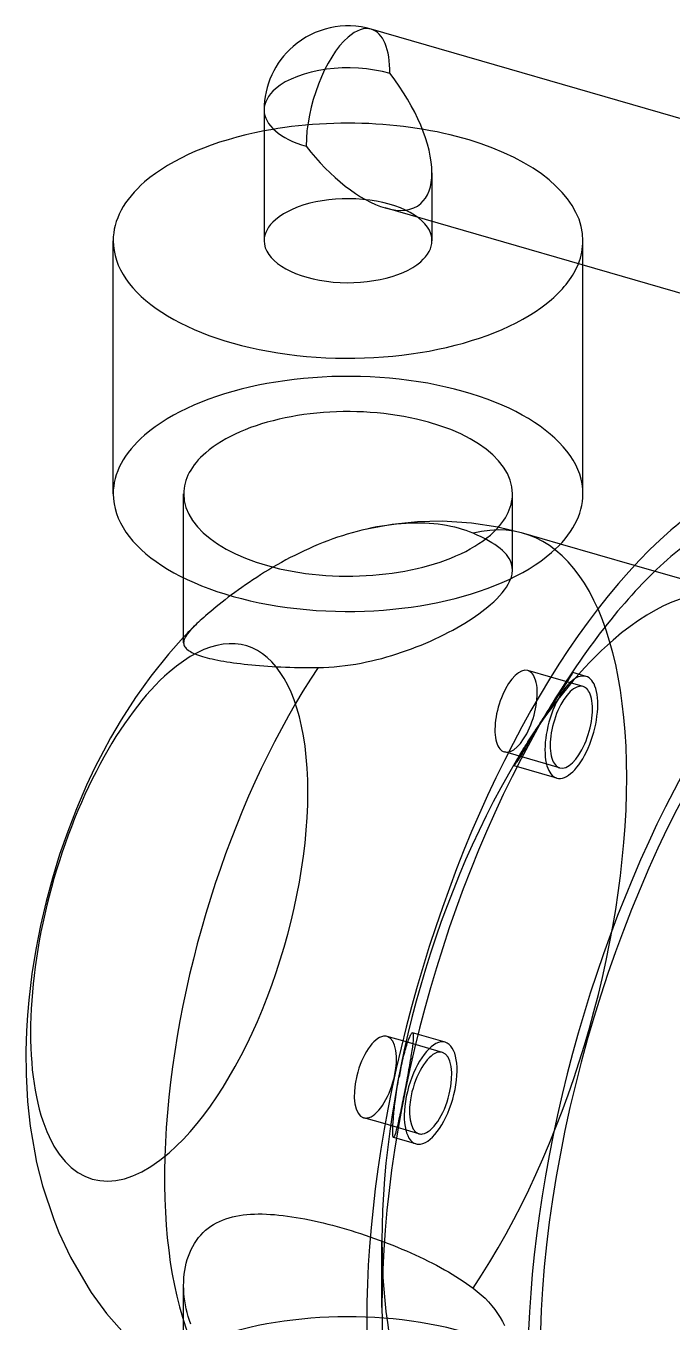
# Model space of a CAD drawing. Header units: millimetres. Extents: x -48 to 306, y -72 to 443.
# Drawn here: x -47.7 to 74.6, y 198.2 to 443.3 of the extents above; entities that cross this region are included whole.
import ezdxf

# ---------------------------------------------------------------- set-up
doc = ezdxf.new("R2010")
doc.units = ezdxf.units.MM
doc.layers.add('MAIN-1', color=7, linetype='Continuous')
doc.layers.add('MAIN-2', color=7, linetype='Continuous')

msp = doc.modelspace()

# ---------------------------------------------------------------- linework, layer by layer
at = {"layer": 'MAIN-1'}
for p, q in [((249.26, 375.8), (17.71, 442.64)), ((-2.57, 427.39), (-2.57, 402.65)), ((87.49, 389.45), (20.34, 408.84)), ((29.18, 406.29), (29.18, 402.65)), ((-31.14, 354.77), (-31.14, 402.65)), ((57.76, 354.77), (57.76, 398.04)), ((67.54, 341.24), (53.51, 345.29)), ((-17.81, 326.61), (-17.81, 338.9)), ((43.89, 338.22), (44.11, 338.75)), ((41.98, 335.49), (42.46, 336.05)), ((42.46, 336.05), (42.9, 336.6)), ((42.9, 336.6), (43.28, 337.15)), ((43.28, 337.15), (43.62, 337.69)), ((43.62, 337.69), (43.89, 338.22)), ((39.21, 332.97), (39.75, 333.4)), ((39.75, 333.4), (40.25, 333.83)), ((40.25, 333.83), (40.87, 334.38)), ((40.87, 334.38), (41.45, 334.93)), ((41.45, 334.93), (41.98, 335.49)), ((36.08, 330.77), (36.77, 331.21)), ((36.77, 331.21), (37.42, 331.65)), ((37.42, 331.65), (38.05, 332.09)), ((38.05, 332.09), (38.64, 332.53)), ((38.64, 332.53), (39.21, 332.97)), ((31.48, 328.16), (32.31, 328.59)), ((32.31, 328.59), (33.11, 329.02)), ((33.11, 329.02), (33.89, 329.45)), ((33.89, 329.45), (34.64, 329.89)), ((34.64, 329.89), (35.38, 330.33)), ((35.38, 330.33), (36.08, 330.77)), ((-17.81, 327.69), (-20.68, 324.48)), ((-17.81, 326.58), (-17.79, 326.39)), ((-17.79, 326.39), (-17.75, 326.21)), ((-17.75, 326.21), (-17.68, 326.04)), ((-17.68, 326.04), (-17.59, 325.87)), ((26.21, 325.82), (27.12, 326.18)), ((27.12, 326.18), (28.02, 326.56)), ((28.02, 326.56), (28.91, 326.95)), ((28.91, 326.95), (29.78, 327.34)), ((29.78, 327.34), (30.64, 327.75)), ((30.64, 327.75), (31.48, 328.16)), ((-20.68, 324.48), (-24.02, 320.33)), ((-17.59, 325.87), (-17.48, 325.7)), ((-17.48, 325.7), (-17.34, 325.54)), ((-17.34, 325.54), (-17.17, 325.39)), ((-17.17, 325.39), (-16.98, 325.23)), ((-16.98, 325.23), (-16.77, 325.09)), ((-16.77, 325.09), (-16.53, 324.94)), ((-16.53, 324.94), (-16.27, 324.8)), ((-16.27, 324.8), (-15.99, 324.66)), ((-15.99, 324.66), (-15.68, 324.53)), ((-15.68, 324.53), (-15.35, 324.4)), ((-15.35, 324.4), (-14.99, 324.27)), ((-14.99, 324.27), (-14.62, 324.14)), ((-14.62, 324.14), (-14.22, 324.02)), ((-14.22, 324.02), (-13.79, 323.9)), ((-13.79, 323.9), (-13.35, 323.78)), ((-13.35, 323.78), (-12.88, 323.67)), ((-12.88, 323.67), (-12.39, 323.56)), ((-12.39, 323.56), (-11.88, 323.45)), ((18.74, 323.43), (19.71, 323.67)), ((19.71, 323.67), (20.65, 323.94)), ((20.65, 323.94), (21.59, 324.21)), ((21.59, 324.21), (22.51, 324.5)), ((22.51, 324.5), (23.44, 324.81)), ((23.44, 324.81), (24.37, 325.13)), ((24.37, 325.13), (25.29, 325.47)), ((25.29, 325.47), (26.21, 325.82)), ((-11.88, 323.45), (-11.34, 323.34)), ((-11.34, 323.34), (-10.79, 323.23)), ((-10.79, 323.23), (-10.22, 323.13)), ((-10.22, 323.13), (-9.62, 323.03)), ((-9.62, 323.03), (-9.01, 322.94)), ((-9.01, 322.94), (-8.38, 322.85)), ((-8.38, 322.85), (-7.72, 322.76)), ((-7.72, 322.76), (-7.05, 322.67)), ((-7.05, 322.67), (-6.36, 322.59)), ((-6.36, 322.59), (-5.65, 322.51)), ((-5.65, 322.51), (-4.93, 322.44)), ((-4.93, 322.44), (-4.18, 322.37)), ((-4.18, 322.37), (-3.42, 322.3)), ((-3.42, 322.3), (-2.64, 322.24)), ((-2.64, 322.24), (-1.85, 322.18)), ((-1.85, 322.18), (-1.05, 322.13)), ((-1.05, 322.13), (-0.23, 322.08)), ((-0.23, 322.08), (0.61, 322.04)), ((0.61, 322.04), (1.45, 322.01)), ((1.45, 322.01), (2.31, 321.98)), ((2.31, 321.98), (3.18, 321.95)), ((3.18, 321.95), (4.05, 321.93)), ((4.05, 321.93), (4.94, 321.92)), ((4.94, 321.92), (5.84, 321.91)), ((5.84, 321.91), (6.74, 321.91)), ((6.74, 321.91), (7.65, 321.92)), ((7.65, 321.92), (8.66, 321.95)), ((8.66, 321.95), (9.68, 322)), ((9.68, 322), (10.7, 322.07)), ((10.7, 322.07), (11.72, 322.17)), ((11.72, 322.17), (12.74, 322.29)), ((12.74, 322.29), (13.75, 322.43)), ((13.75, 322.43), (14.77, 322.59)), ((14.77, 322.59), (15.78, 322.78)), ((15.78, 322.78), (16.77, 322.98)), ((16.77, 322.98), (17.76, 323.19)), ((17.76, 323.19), (18.74, 323.43)), ((51.66, 320.1), (47.33, 321.35)), ((-24.02, 320.33), (-26.94, 316.24)), ((-26.94, 316.24), (-29.65, 312.02)), ((-29.65, 312.02), (-31.64, 308.62)), ((-31.64, 308.62), (-33, 306.14)), ((-33, 306.14), (-34.58, 303.04)), ((43.61, 305.77), (42.89, 305.98)), ((-34.58, 303.04), (-36.16, 299.68)), ((-36.16, 299.68), (-38.08, 295.24)), ((-38.08, 295.24), (-39.75, 290.92)), ((-39.75, 290.92), (-41.27, 286.55)), ((-41.27, 286.55), (-42.63, 282.13)), ((-42.63, 282.13), (-43.84, 277.67)), ((-43.84, 277.67), (-44.89, 273.17)), ((-44.89, 273.17), (-45.79, 268.62)), ((-45.79, 268.62), (-46.52, 264.02)), ((-46.52, 264.02), (-47.11, 259.03)), ((-47.11, 259.03), (-47.36, 256.18)), ((-47.36, 256.18), (-47.54, 253.22)), ((-47.54, 253.22), (-47.66, 249.41)), ((23.66, 251.31), (20.7, 252.17)), ((-47.66, 249.41), (-47.61, 245)), ((-47.61, 245), (-47.33, 239.89)), ((-47.33, 239.89), (-46.82, 235.22)), ((20.34, 235.62), (16.27, 236.79)), ((-46.82, 235.22), (-45.99, 230.17)), ((-45.99, 230.17), (-45.62, 228.36)), ((-45.62, 228.36), (-44.49, 223.91)), ((-44.49, 223.91), (-42.4, 217.53)), ((-42.4, 217.53), (-41.41, 215.06)), ((-41.41, 215.06), (-39.23, 210.42)), ((-39.23, 210.42), (-35.89, 204.66)), ((-35.89, 204.66), (-35.3, 203.76)), ((-35.3, 203.76), (-32.39, 199.79)), ((-32.39, 199.79), (-28.57, 195.4))]:
    msp.add_line(p, q, dxfattribs=at)
for start, end in [(73.898, 130.8968), (130.8968, 179.9973)]:
    msp.add_arc((13.31, 427.39), 15.88, start, end, dxfattribs=at)
for centre, major_axis, ratio, start_param, end_param in [((13.31, 427.39), (-4.4, -15.25), 0.433013, -3.141586, -2.55359), ((13.31, 427.39), (-4.4, -15.25), 0.433013, -2.55359, -0.982794), ((13.31, 427.39), (15.88, 0), 0.5, 3.141499, 4.18879), ((13.31, 402.65), (-44.45, 0), 0.5, -1.205589, -0.523599), ((13.31, 427.39), (-13.49, 17.93), 0.467176, 1.602998, 2.584148), ((13.31, 402.65), (-44.45, 0), 0.5, -0.523599, 0.000012), ((13.31, 402.65), (-44.45, 0), 0.5, 0.000012, 2.617994), ((13.31, 402.65), (15.88, 0), 0.5, 3.141499, 5.759587), ((13.31, 402.65), (15.88, 0), 0.5, -0.523599, -0.000094), ((13.31, 402.65), (-44.45, 0), 0.5, 2.617994, 2.944185), ((13.31, 354.77), (-44.45, 0), 0.5, 0.000012, 2.617994), ((13.31, 354.77), (-44.45, 0), 0.5, 2.617994, 3.141604), ((74.39, 248.22), (31.92, 110.58), 0.433013, 0.459962, 0.588003), ((74.39, 248.22), (31.92, 110.58), 0.433013, 0.588003, 2.769994), ((104.88, 239.42), (31.92, 110.58), 0.433013, 0.588003, 2.769994), ((104.88, 239.42), (30.64, 106.16), 0.433013, 0.588003, 3.141593), ((22.31, 263.25), (-24.26, -84.04), 0.433013, -2.211713, -0.000007), ((45.11, 313.66), (-2.22, -7.69), 0.433013, -3.141586, -0.590095), ((45.11, 313.66), (-2.22, -7.69), 0.433013, -0.590095, 0.000007), ((18.48, 244.48), (-2.22, -7.69), 0.433013, -2.946289, 0.000007), ((18.48, 244.48), (-2.22, -7.69), 0.433013, -3.141586, -2.946289)]:
    msp.add_ellipse(centre, major_axis=major_axis, ratio=ratio, start_param=start_param, end_param=end_param, dxfattribs=at)
at = {"layer": 'MAIN-2'}
for p, q in [((29.18, 415.49), (29.18, 406.29)), ((57.76, 398.04), (57.76, 402.65)), ((-17.81, 338.9), (-17.81, 354.77)), ((44.42, 340.4), (44.42, 354.77)), ((16.86, 348.13), (15.94, 347.91)), ((21.63, 349.01), (16.85, 348.13)), ((17.81, 348.33), (16.86, 348.13)), ((18.75, 348.52), (17.81, 348.33)), ((19.69, 348.68), (18.75, 348.52)), ((20.62, 348.82), (19.69, 348.68)), ((21.55, 348.94), (20.62, 348.82)), ((22.47, 349.05), (21.55, 348.94)), ((26.45, 349.5), (21.63, 349.01)), ((23.38, 349.13), (22.47, 349.05)), ((24.29, 349.19), (23.38, 349.13)), ((25.19, 349.23), (24.29, 349.19)), ((26.08, 349.24), (25.19, 349.23)), ((26.96, 349.24), (26.08, 349.24)), ((31.12, 349.6), (26.45, 349.5)), ((27.82, 349.22), (26.96, 349.24)), ((28.68, 349.17), (27.82, 349.22)), ((29.52, 349.1), (28.68, 349.17)), ((30.35, 349.02), (29.52, 349.1)), ((31.16, 348.91), (30.35, 349.02)), ((36.68, 349.25), (31.12, 349.6)), ((31.95, 348.78), (31.16, 348.91)), ((32.73, 348.63), (31.95, 348.78)), ((33.49, 348.46), (32.73, 348.63)), ((34.22, 348.27), (33.49, 348.46)), ((34.94, 348.06), (34.22, 348.27)), ((41.67, 348.48), (36.68, 349.25)), ((46.57, 347.29), (41.67, 348.48)), ((9.49, 345.9), (8.58, 345.55)), ((10.4, 346.24), (9.49, 345.9)), ((11.32, 346.56), (10.4, 346.24)), ((12.24, 346.86), (11.32, 346.56)), ((13.16, 347.15), (12.24, 346.86)), ((14.09, 347.42), (13.16, 347.15)), ((15.01, 347.68), (14.09, 347.42)), ((15.94, 347.91), (15.01, 347.68)), ((35.64, 347.83), (34.94, 348.06)), ((36.32, 347.58), (35.64, 347.83)), ((36.98, 347.32), (36.32, 347.58)), ((37.77, 346.97), (36.97, 347.32)), ((38.52, 346.62), (37.77, 346.97)), ((39.23, 346.26), (38.52, 346.62)), ((39.89, 345.9), (39.23, 346.26)), ((40.51, 345.54), (39.89, 345.9)), ((53.51, 345.29), (46.57, 347.29)), ((4.11, 343.58), (3.24, 343.15)), ((4.99, 344), (4.11, 343.58)), ((5.88, 344.41), (4.99, 344)), ((6.77, 344.8), (5.88, 344.41)), ((7.67, 345.18), (6.77, 344.8)), ((8.58, 345.55), (7.67, 345.18)), ((41.09, 345.17), (40.51, 345.54)), ((41.62, 344.8), (41.09, 345.17)), ((42.1, 344.43), (41.62, 344.8)), ((42.54, 344.06), (42.1, 344.43)), ((42.93, 343.68), (42.54, 344.06)), ((43.27, 343.3), (42.93, 343.68)), ((43.57, 342.92), (43.27, 343.3)), ((-0.91, 340.89), (-1.7, 340.42)), ((-0.11, 341.35), (-0.91, 340.89)), ((0.71, 341.81), (-0.11, 341.35)), ((1.54, 342.27), (0.71, 341.81)), ((2.38, 342.71), (1.54, 342.27)), ((3.24, 343.15), (2.38, 342.71)), ((43.82, 342.53), (43.57, 342.92)), ((44.03, 342.13), (43.82, 342.53)), ((44.19, 341.71), (44.03, 342.13)), ((44.31, 341.28), (44.19, 341.71)), ((44.39, 340.85), (44.31, 341.28)), ((44.41, 340.4), (44.39, 340.85)), ((87.72, 335.41), (67.54, 341.24)), ((-4.7, 338.52), (-5.41, 338.04)), ((-3.97, 338.99), (-4.7, 338.52)), ((-3.23, 339.47), (-3.97, 338.99)), ((-2.48, 339.94), (-3.23, 339.47)), ((-1.7, 340.42), (-2.48, 339.94)), ((44.11, 338.75), (44.21, 339.03)), ((44.21, 339.03), (44.28, 339.31)), ((44.28, 339.31), (44.34, 339.59)), ((44.34, 339.59), (44.38, 339.86)), ((44.38, 339.86), (44.41, 340.13)), ((44.41, 340.13), (44.41, 340.4)), ((-8.09, 336.14), (-8.73, 335.67)), ((-7.44, 336.61), (-8.09, 336.14)), ((-6.78, 337.09), (-7.44, 336.61)), ((-6.1, 337.56), (-6.78, 337.09)), ((-5.41, 338.04), (-6.1, 337.56)), ((-11.65, 333.4), (-12.18, 332.97)), ((-11.1, 333.84), (-11.65, 333.4)), ((-10.53, 334.29), (-11.1, 333.84)), ((-9.95, 334.75), (-10.53, 334.29)), ((-9.35, 335.21), (-9.95, 334.75)), ((-8.73, 335.67), (-9.35, 335.21)), ((-14.36, 331.11), (-14.69, 330.8)), ((-14.01, 331.42), (-14.36, 331.11)), ((-13.64, 331.74), (-14.01, 331.42)), ((-13.18, 332.14), (-13.64, 331.74)), ((-12.69, 332.55), (-13.18, 332.14)), ((-12.18, 332.97), (-12.69, 332.55)), ((-17, 328.54), (-17.35, 328.17)), ((-16.84, 328.61), (-17.08, 328.31)), ((-16.65, 328.9), (-17, 328.54)), ((-16.58, 328.92), (-16.84, 328.61)), ((-16.3, 329.25), (-16.65, 328.9)), ((-16.28, 329.25), (-16.58, 328.92)), ((-15.95, 329.6), (-16.3, 329.25)), ((-15.95, 329.59), (-16.28, 329.25)), ((-15.59, 329.95), (-15.95, 329.59)), ((-15.59, 329.95), (-15.95, 329.6)), ((-15.31, 330.23), (-15.59, 329.95)), ((-15.01, 330.51), (-15.31, 330.23)), ((-14.69, 330.8), (-15.01, 330.51)), ((-17.35, 328.17), (-17.81, 327.69)), ((-17.8, 326.8), (-17.81, 326.58)), ((-17.76, 327.02), (-17.8, 326.8)), ((-17.68, 327.26), (-17.76, 327.02)), ((-17.58, 327.5), (-17.68, 327.26)), ((-17.44, 327.76), (-17.58, 327.5)), ((-17.27, 328.03), (-17.44, 327.76)), ((-17.08, 328.31), (-17.27, 328.03)), ((57.78, 318.33), (51.66, 320.1)), ((54.18, 318.68), (53.98, 318.36)), ((54.38, 318.98), (54.18, 318.68)), ((54.57, 319.26), (54.38, 318.98)), ((54.41, 318.58), (54.56, 318.82)), ((54.56, 318.82), (54.71, 319.04)), ((54.74, 319.53), (54.57, 319.26)), ((54.71, 319.04), (54.84, 319.26)), ((54.91, 319.77), (54.74, 319.53)), ((54.84, 319.26), (54.97, 319.46)), ((55.06, 319.99), (54.91, 319.77)), ((54.97, 319.46), (55.11, 319.69)), ((55.19, 320.18), (55.06, 319.99)), ((55.11, 319.69), (55.24, 319.9)), ((55.32, 320.36), (55.19, 320.18)), ((55.24, 319.9), (55.36, 320.09)), ((55.43, 320.51), (55.32, 320.36)), ((55.36, 320.09), (55.46, 320.27)), ((55.52, 320.64), (55.43, 320.51)), ((55.46, 320.27), (55.56, 320.43)), ((55.61, 320.75), (55.52, 320.64)), ((55.56, 320.43), (55.64, 320.57)), ((55.68, 320.84), (55.61, 320.75)), ((55.64, 320.57), (55.7, 320.69)), ((55.73, 320.9), (55.68, 320.84)), ((55.7, 320.69), (55.75, 320.79)), ((55.77, 320.95), (55.73, 320.9)), ((55.75, 320.79), (55.79, 320.87)), ((55.8, 320.97), (55.77, 320.95)), ((55.79, 320.87), (55.81, 320.93)), ((55.82, 320.98), (55.8, 320.97)), ((55.81, 320.93), (55.82, 320.96)), ((55.82, 320.96), (55.82, 320.98)), ((58.34, 320.25), (55.82, 320.98)), ((52.84, 316.58), (52.59, 316.18)), ((52.65, 315.89), (52.87, 316.23)), ((53.08, 316.96), (52.84, 316.58)), ((52.87, 316.23), (53.09, 316.56)), ((53.37, 317.41), (53.08, 316.96)), ((53.31, 317.33), (53.08, 316.96)), ((53.09, 316.56), (53.31, 316.88)), ((53.54, 317.68), (53.31, 317.33)), ((53.31, 316.88), (53.51, 317.19)), ((53.51, 317.19), (53.71, 317.5)), ((53.76, 318.03), (53.54, 317.68)), ((53.71, 317.5), (53.9, 317.79)), ((53.98, 318.36), (53.76, 318.03)), ((53.9, 317.79), (54.08, 318.06)), ((54.08, 318.06), (54.25, 318.33)), ((54.25, 318.33), (54.41, 318.58)), ((51.28, 314.05), (51.01, 313.6)), ((51.21, 313.72), (51.45, 314.09)), ((51.55, 314.49), (51.28, 314.05)), ((51.45, 314.09), (51.7, 314.46)), ((51.82, 314.93), (51.55, 314.49)), ((51.7, 314.46), (51.94, 314.82)), ((52.08, 315.35), (51.82, 314.93)), ((51.94, 314.82), (52.18, 315.18)), ((52.34, 315.77), (52.08, 315.35)), ((52.18, 315.18), (52.42, 315.54)), ((52.59, 316.18), (52.34, 315.77)), ((52.42, 315.54), (52.65, 315.89)), ((49.4, 311), (49.67, 311.41)), ((49.67, 311.38), (49.41, 310.95)), ((49.93, 311.82), (49.67, 311.38)), ((49.67, 311.41), (49.93, 311.81)), ((50.2, 312.26), (49.93, 311.82)), ((49.93, 311.81), (50.2, 312.21)), ((50.47, 312.71), (50.2, 312.26)), ((50.2, 312.21), (50.46, 312.6)), ((50.46, 312.6), (50.71, 312.98)), ((50.74, 313.15), (50.47, 312.71)), ((50.71, 312.98), (50.96, 313.35)), ((51.01, 313.6), (50.74, 313.15)), ((50.96, 313.35), (51.21, 313.72)), ((47.83, 308.61), (48.08, 308.99)), ((48.21, 308.94), (47.98, 308.56)), ((48.08, 308.99), (48.34, 309.38)), ((48.45, 309.33), (48.21, 308.94)), ((48.34, 309.38), (48.6, 309.78)), ((48.68, 309.73), (48.45, 309.33)), ((48.6, 309.78), (48.86, 310.19)), ((48.92, 310.13), (48.68, 309.73)), ((48.86, 310.19), (49.13, 310.6)), ((49.16, 310.53), (48.92, 310.13)), ((49.13, 310.6), (49.4, 311)), ((49.41, 310.95), (49.16, 310.53)), ((46.27, 306.14), (46.48, 306.47)), ((46.48, 306.47), (46.69, 306.81)), ((46.72, 306.45), (46.53, 306.14)), ((46.93, 307.2), (46.64, 306.73)), ((46.91, 306.77), (46.72, 306.45)), ((47.11, 307.11), (46.91, 306.77)), ((47.32, 307.45), (47.11, 307.11)), ((47.54, 307.81), (47.32, 307.45)), ((47.36, 307.86), (47.59, 308.23)), ((47.76, 308.18), (47.54, 307.81)), ((47.59, 308.23), (47.83, 308.61)), ((47.98, 308.56), (47.76, 308.18)), ((53.35, 302.96), (43.61, 305.77)), ((44.92, 303.82), (45, 303.96)), ((45, 303.96), (45.09, 304.12)), ((45.17, 303.95), (45.08, 303.82)), ((45.09, 304.12), (45.19, 304.3)), ((45.27, 304.1), (45.17, 303.95)), ((45.19, 304.3), (45.3, 304.51)), ((45.37, 304.26), (45.27, 304.1)), ((45.3, 304.51), (45.43, 304.73)), ((45.48, 304.44), (45.37, 304.26)), ((45.43, 304.73), (45.57, 304.98)), ((45.6, 304.63), (45.48, 304.44)), ((45.57, 304.98), (45.73, 305.24)), ((45.73, 304.84), (45.6, 304.63)), ((45.73, 305.24), (45.9, 305.52)), ((45.87, 305.06), (45.73, 304.84)), ((46.03, 305.31), (45.87, 305.06)), ((45.9, 305.52), (46.08, 305.82)), ((46.19, 305.57), (46.03, 305.31)), ((46.08, 305.82), (46.27, 306.14)), ((46.36, 305.85), (46.19, 305.57)), ((46.53, 306.14), (46.36, 305.85)), ((44.72, 303.38), (44.73, 303.41)), ((44.73, 303.37), (44.72, 303.38)), ((44.73, 303.41), (44.75, 303.45)), ((44.75, 303.37), (44.73, 303.37)), ((52.79, 301.04), (44.73, 303.36)), ((44.75, 303.45), (44.77, 303.52)), ((44.78, 303.4), (44.75, 303.37)), ((44.77, 303.52), (44.81, 303.6)), ((44.82, 303.45), (44.78, 303.4)), ((44.81, 303.6), (44.86, 303.7)), ((44.87, 303.51), (44.82, 303.45)), ((44.86, 303.7), (44.92, 303.82)), ((44.93, 303.6), (44.87, 303.51)), ((45, 303.7), (44.93, 303.6)), ((45.08, 303.82), (45, 303.7)), ((25.12, 252.39), (25.19, 252.51)), ((25.19, 252.51), (25.25, 252.61)), ((25.25, 252.61), (25.31, 252.7)), ((25.31, 252.7), (25.36, 252.77)), ((25.36, 252.77), (25.41, 252.82)), ((25.41, 252.82), (25.45, 252.85)), ((25.45, 252.85), (25.49, 252.86)), ((25.49, 252.86), (25.53, 252.85)), ((31.71, 251.07), (25.52, 252.86)), ((25.53, 252.85), (25.55, 252.84)), ((25.55, 252.84), (25.57, 252.82)), ((25.57, 252.82), (25.59, 252.78)), ((25.59, 252.78), (25.61, 252.74)), ((25.61, 252.74), (25.62, 252.69)), ((25.62, 252.69), (25.64, 252.63)), ((25.64, 252.63), (25.65, 252.52)), ((25.65, 252.52), (25.66, 252.4)), ((31.16, 249.15), (23.66, 251.31)), ((24.23, 249.89), (24.32, 250.21)), ((24.32, 250.21), (24.41, 250.51)), ((24.41, 250.51), (24.5, 250.78)), ((24.5, 250.78), (24.59, 251.04)), ((24.59, 251.04), (24.67, 251.28)), ((24.67, 251.28), (24.75, 251.5)), ((24.75, 251.5), (24.83, 251.71)), ((24.83, 251.71), (24.91, 251.91)), ((24.91, 251.91), (24.98, 252.08)), ((24.98, 252.08), (25.05, 252.24)), ((25.05, 252.24), (25.12, 252.39)), ((25.48, 250.13), (25.43, 249.81)), ((25.52, 250.44), (25.48, 250.13)), ((25.55, 250.73), (25.52, 250.44)), ((25.58, 251), (25.55, 250.73)), ((25.61, 251.26), (25.58, 251)), ((25.63, 251.5), (25.61, 251.26)), ((25.65, 251.72), (25.63, 251.5)), ((25.66, 251.92), (25.65, 251.72)), ((25.66, 252.4), (25.66, 252.26)), ((25.66, 252.26), (25.66, 252.1)), ((25.66, 252.1), (25.66, 251.92)), ((23.52, 247.19), (23.62, 247.62)), ((23.62, 247.62), (23.73, 248.04)), ((23.73, 248.04), (23.83, 248.44)), ((23.83, 248.44), (23.93, 248.83)), ((23.93, 248.83), (24.03, 249.2)), ((24.03, 249.2), (24.13, 249.56)), ((24.13, 249.56), (24.23, 249.89)), ((25.09, 247.61), (25.02, 247.19)), ((25.16, 248.02), (25.09, 247.61)), ((25.22, 248.41), (25.16, 248.02)), ((25.28, 248.78), (25.22, 248.41)), ((25.34, 249.14), (25.28, 248.78)), ((25.39, 249.48), (25.34, 249.14)), ((25.43, 249.81), (25.39, 249.48)), ((23.23, 245.86), (23.33, 246.31)), ((23.33, 246.31), (23.42, 246.76)), ((23.42, 246.76), (23.52, 247.19)), ((24.7, 245.36), (24.61, 244.88)), ((24.78, 245.83), (24.7, 245.36)), ((24.87, 246.3), (24.78, 245.83)), ((24.95, 246.75), (24.87, 246.3)), ((25.02, 247.19), (24.95, 246.75)), ((22.62, 242.58), (22.7, 243.06)), ((22.7, 243.06), (22.78, 243.53)), ((22.78, 243.53), (22.87, 244)), ((22.87, 244), (22.95, 244.47)), ((24.24, 242.9), (24.14, 242.41)), ((24.33, 243.4), (24.24, 242.9)), ((24.43, 243.9), (24.33, 243.4)), ((24.52, 244.39), (24.43, 243.9)), ((24.61, 244.88), (24.52, 244.39)), ((22.23, 239.83), (22.28, 240.26)), ((22.28, 240.26), (22.34, 240.71)), ((22.34, 240.71), (22.41, 241.17)), ((22.41, 241.17), (22.48, 241.64)), ((22.48, 241.64), (22.55, 242.11)), ((22.55, 242.11), (22.62, 242.58)), ((23.77, 240.48), (23.67, 240.01)), ((23.86, 240.95), (23.77, 240.48)), ((23.95, 241.43), (23.86, 240.95)), ((24.05, 241.92), (23.95, 241.43)), ((24.14, 242.41), (24.05, 241.92)), ((21.97, 237.48), (22, 237.85)), ((22, 237.85), (22.04, 238.21)), ((22.04, 238.21), (22.08, 238.59)), ((22.08, 238.59), (22.12, 238.99)), ((22.12, 238.99), (22.17, 239.4)), ((22.17, 239.4), (22.23, 239.83)), ((23.3, 238.19), (23.21, 237.76)), ((23.39, 238.63), (23.3, 238.19)), ((23.48, 239.08), (23.39, 238.63)), ((23.58, 239.54), (23.48, 239.08)), ((23.67, 240.01), (23.58, 239.54)), ((26.72, 233.78), (20.34, 235.62)), ((21.8, 235.25), (21.81, 235.53)), ((21.81, 235.53), (21.83, 235.83)), ((21.83, 235.83), (21.85, 236.13)), ((21.85, 236.13), (21.88, 236.45)), ((21.88, 236.45), (21.9, 236.79)), ((21.9, 236.79), (21.93, 237.13)), ((21.93, 237.13), (21.97, 237.48)), ((22.71, 235.52), (22.64, 235.21)), ((22.79, 235.84), (22.71, 235.52)), ((22.86, 236.19), (22.79, 235.84)), ((22.95, 236.55), (22.86, 236.19)), ((23.03, 236.94), (22.95, 236.55)), ((23.12, 237.34), (23.03, 236.94)), ((23.21, 237.76), (23.12, 237.34)), ((21.77, 234.52), (21.78, 234.75)), ((21.77, 234.31), (21.77, 234.52)), ((21.77, 234.11), (21.77, 234.31)), ((21.77, 233.94), (21.77, 234.11)), ((21.77, 233.78), (21.77, 233.94)), ((21.78, 233.64), (21.77, 233.78)), ((21.78, 234.75), (21.79, 234.99)), ((21.79, 233.51), (21.78, 233.64)), ((21.79, 234.99), (21.8, 235.25)), ((21.8, 233.4), (21.79, 233.51)), ((21.81, 233.31), (21.8, 233.4)), ((21.82, 233.25), (21.81, 233.31)), ((21.83, 233.2), (21.82, 233.25)), ((21.85, 233.16), (21.83, 233.2)), ((21.86, 233.12), (21.85, 233.16)), ((21.88, 233.1), (21.86, 233.12)), ((21.9, 233.09), (21.88, 233.1)), ((21.93, 233.08), (21.9, 233.09)), ((26.16, 231.85), (21.91, 233.08)), ((21.96, 233.1), (21.93, 233.08)), ((22, 233.14), (21.96, 233.1)), ((22.04, 233.2), (22, 233.14)), ((22.08, 233.29), (22.04, 233.2)), ((22.12, 233.39), (22.08, 233.29)), ((22.17, 233.52), (22.12, 233.39)), ((22.22, 233.66), (22.17, 233.52)), ((22.27, 233.82), (22.22, 233.66)), ((22.32, 234.01), (22.27, 233.82)), ((22.38, 234.21), (22.32, 234.01)), ((22.44, 234.42), (22.38, 234.21)), ((22.5, 234.66), (22.44, 234.42)), ((22.57, 234.93), (22.5, 234.66)), ((22.64, 235.21), (22.57, 234.93)), ((-8.57, 218.04), (-7.91, 218.19)), ((-7.91, 218.19), (-7.24, 218.31)), ((-7.24, 218.31), (-6.56, 218.41)), ((-6.56, 218.41), (-5.85, 218.49)), ((-5.85, 218.49), (-5.14, 218.54)), ((-5.14, 218.54), (-4.41, 218.58)), ((-4.41, 218.58), (-3.67, 218.59)), ((-3.67, 218.59), (-2.92, 218.59)), ((-2.92, 218.59), (-2.15, 218.56)), ((-2.15, 218.56), (-1.38, 218.52)), ((-1.38, 218.52), (-0.59, 218.47)), ((-0.59, 218.47), (0.21, 218.39)), ((0.21, 218.39), (1.01, 218.3)), ((1.01, 218.3), (1.83, 218.2)), ((1.83, 218.2), (2.65, 218.08)), ((-13.64, 215.52), (-13.16, 215.91)), ((-13.16, 215.91), (-12.66, 216.28)), ((-12.66, 216.28), (-12.14, 216.61)), ((-12.14, 216.61), (-11.59, 216.92)), ((-11.59, 216.92), (-11.03, 217.2)), ((-11.03, 217.2), (-10.44, 217.45)), ((-10.44, 217.45), (-9.83, 217.67)), ((-9.83, 217.67), (-9.21, 217.87)), ((-9.21, 217.87), (-8.57, 218.04)), ((2.65, 218.08), (3.48, 217.95)), ((3.48, 217.95), (4.32, 217.81)), ((4.32, 217.81), (5.16, 217.65)), ((5.16, 217.65), (6.01, 217.48)), ((6.01, 217.48), (6.87, 217.3)), ((6.87, 217.3), (7.73, 217.1)), ((7.73, 217.1), (8.6, 216.9)), ((8.6, 216.9), (9.47, 216.68)), ((9.47, 216.68), (10.35, 216.46)), ((10.35, 216.46), (11.23, 216.22)), ((11.23, 216.22), (12.11, 215.97)), ((12.11, 215.97), (12.99, 215.72)), ((12.99, 215.72), (13.88, 215.45)), ((-15.75, 213.04), (-15.38, 213.59)), ((-15.38, 213.59), (-14.99, 214.12)), ((-14.99, 214.12), (-14.57, 214.61)), ((-14.57, 214.61), (-14.12, 215.08)), ((-14.12, 215.08), (-13.64, 215.52)), ((13.88, 215.45), (14.76, 215.17)), ((14.76, 215.17), (15.65, 214.89)), ((15.65, 214.89), (16.54, 214.6)), ((16.54, 214.6), (17.42, 214.29)), ((17.42, 214.29), (18.3, 213.98)), ((18.3, 213.98), (19.18, 213.67)), ((19.18, 213.67), (20.05, 213.34)), ((19.72, 200.88), (19.72, 213.51)), ((20.05, 213.34), (20.92, 213.01)), ((-16.9, 210.62), (-16.66, 211.25)), ((-16.66, 211.25), (-16.39, 211.87)), ((-16.39, 211.87), (-16.08, 212.47)), ((-16.08, 212.47), (-15.75, 213.04)), ((20.92, 213.01), (21.79, 212.67)), ((21.79, 212.67), (22.65, 212.32)), ((22.65, 212.32), (23.5, 211.97)), ((23.5, 211.97), (24.35, 211.6)), ((24.35, 211.6), (25.19, 211.23)), ((25.19, 211.23), (26.02, 210.86)), ((26.02, 210.86), (26.85, 210.48)), ((-17.59, 207.92), (-17.46, 208.62)), ((-17.46, 208.62), (-17.3, 209.3)), ((-17.3, 209.3), (-17.12, 209.97)), ((-17.12, 209.97), (-16.9, 210.62)), ((26.85, 210.48), (27.66, 210.09)), ((27.66, 210.09), (28.46, 209.69)), ((28.46, 209.69), (29.26, 209.29)), ((29.26, 209.29), (30.04, 208.89)), ((30.04, 208.89), (30.8, 208.48)), ((30.8, 208.48), (31.55, 208.06)), ((-17.8, 205.75), (-17.76, 206.49)), ((-17.76, 206.49), (-17.69, 207.21)), ((-17.69, 207.21), (-17.59, 207.92)), ((31.55, 208.06), (32.29, 207.64)), ((32.29, 207.64), (33.01, 207.21)), ((33.01, 207.21), (33.72, 206.78)), ((33.72, 206.78), (34.41, 206.35)), ((34.41, 206.35), (35.08, 205.91)), ((35.08, 205.91), (35.73, 205.47)), ((-17.81, 205), (-17.8, 205.75)), ((-17.81, 186.47), (-17.81, 205.1)), ((-17.79, 204.3), (-17.81, 205)), ((-17.75, 203.59), (-17.79, 204.3)), ((-17.68, 202.87), (-17.75, 203.59)), ((35.73, 205.47), (36.36, 205.03)), ((36.36, 205.03), (36.98, 204.58)), ((36.97, 204.58), (37.77, 203.96)), ((37.77, 203.96), (38.52, 203.32)), ((-17.59, 202.14), (-17.68, 202.87)), ((-17.47, 201.41), (-17.59, 202.14)), ((-17.32, 200.68), (-17.47, 201.41)), ((38.52, 203.32), (39.23, 202.65)), ((39.23, 202.65), (39.89, 201.96)), ((39.89, 201.96), (40.51, 201.25)), ((40.51, 201.25), (41.09, 200.52)), ((-17.14, 199.94), (-17.32, 200.68)), ((-16.94, 199.2), (-17.14, 199.94)), ((-16.71, 198.46), (-16.94, 199.2)), ((41.09, 200.52), (41.62, 199.79)), ((41.62, 199.79), (42.1, 199.04)), ((42.1, 199.04), (42.54, 198.29)), ((-16.46, 197.73), (-16.71, 198.46)), ((42.54, 198.29), (42.93, 197.53))]:
    msp.add_line(p, q, dxfattribs=at)
for centre, major_axis, ratio, start_param, end_param in [((13.31, 427.39), (-4.4, -15.25), 0.433013, 2.158799, 3.141599), ((13.31, 427.39), (15.88, 0), 0.5, 1.047198, 2.617994), ((13.31, 427.39), (-13.49, 17.93), 0.467176, -2.585855, -1.538594), ((13.31, 427.39), (15.88, 0), 0.5, 2.617994, 3.141499), ((13.31, 402.65), (-44.45, 0), 0.5, -3.141581, -1.205589), ((13.31, 427.39), (-13.49, 17.93), 0.467176, -3.109391, -2.585855), ((13.31, 402.65), (15.88, 0), 0.5, -0.000094, 2.617994), ((13.31, 427.39), (-13.49, 17.93), 0.467176, 2.584148, 3.173795), ((13.31, 402.65), (15.88, 0), 0.5, 2.617994, 3.141499), ((13.31, 402.65), (-44.45, 0), 0.5, 2.944185, 3.141604), ((13.31, 354.77), (-44.45, 0), 0.5, -3.141581, -0.523599), ((13.31, 354.77), (31.11, 0), 0.5, 0.000012, 2.617994), ((74.39, 248.22), (-30.33, -105.05), 0.433013, 0.588003, 3.729595), ((13.31, 354.77), (-44.45, 0), 0.5, -0.523599, 0.000012), ((13.31, 354.77), (31.11, 0), 0.5, 2.617994, 3.141604), ((13.31, 354.77), (31.11, 0), 0.5, -3.141581, -0.523599), ((13.31, 354.77), (31.11, 0), 0.5, -0.523599, 0.000012), ((22.31, 263.25), (-24.26, -84.04), 0.433013, 0.92988, 3.387718), ((74.39, 248.22), (-30.33, -105.05), 0.433013, -2.55359, -2.158722), ((63.46, 251.37), (-24.26, -84.04), 0.433013, -3.141592, -2.55359), ((-20.54, 275.62), (-14.56, -50.42), 0.433013, 0.588003, 3.729595), ((63.46, 251.37), (-24.26, -84.04), 0.433013, 0.588003, 3.141593), ((63.46, 251.37), (-24.26, -84.04), 0.433013, -2.55359, -2.158722), ((45.11, 313.66), (-2.22, -7.69), 0.433013, 2.551498, 3.141599), ((-20.54, 275.62), (-14.56, -50.42), 0.433013, -2.55359, 0.588003), ((45.11, 313.66), (-2.22, -7.69), 0.433013, 0.000007, 2.551498), ((55.57, 310.65), (-2.77, -9.61), 0.433013, -3.141586, -0.590095), ((55.57, 310.65), (-2.22, -7.69), 0.433013, -3.141586, -0.590095), ((55.57, 310.65), (-2.77, -9.61), 0.433013, 2.551498, 3.141599), ((74.39, 248.22), (-30.33, -105.05), 0.433013, -2.158722, -0.982931), ((55.57, 310.65), (-2.77, -9.61), 0.433013, 0.000007, 2.551498), ((55.57, 310.65), (-2.22, -7.69), 0.433013, 0.000007, 2.551498), ((55.57, 310.65), (-2.22, -7.69), 0.433013, 2.551498, 3.141599), ((63.46, 251.37), (-24.26, -84.04), 0.433013, -2.158722, -0.982931), ((45.11, 313.66), (-2.77, -9.61), 0.433013, 0.908296, 1.053107), ((63.94, 251.23), (24.53, 84.96), 0.433013, 0.98284, 0.988883), ((63.94, 251.23), (24.53, 84.96), 0.433013, 0.97252, 0.98284), ((55.57, 310.65), (-2.22, -7.69), 0.433013, -0.590095, 0.000007), ((55.57, 310.65), (-2.77, -9.61), 0.433013, -0.590095, 0.000007), ((18.48, 244.48), (-2.22, -7.69), 0.433013, 0.195304, 3.141599), ((28.94, 241.46), (-2.77, -9.61), 0.433013, -2.946289, 0.000007), ((28.94, 241.46), (-2.77, -9.61), 0.433013, 0.195304, 3.141599), ((28.94, 241.46), (-2.77, -9.61), 0.433013, -3.141586, -2.946289), ((28.94, 241.46), (-2.22, -7.69), 0.433013, -2.946289, 0.000007), ((28.94, 241.46), (-2.22, -7.69), 0.433013, 0.195304, 3.141599), ((28.94, 241.46), (-2.22, -7.69), 0.433013, -3.141586, -2.946289), ((18.48, 244.48), (-2.77, -9.61), 0.433013, 1.693694, 1.838505), ((63.94, 251.23), (24.53, 84.96), 0.433013, 1.757918, 1.774281), ((18.48, 244.48), (-2.22, -7.69), 0.433013, 0.000007, 0.195304), ((28.94, 241.46), (-2.22, -7.69), 0.433013, 0.000007, 0.195304), ((28.94, 241.46), (-2.77, -9.61), 0.433013, 0.000007, 0.195304), ((63.46, 251.37), (-24.26, -84.04), 0.433013, -0.982931, 0), ((13.31, 176.94), (-44.45, 0), 0.5, -3.141581, -0.627737), ((74.39, 248.22), (-30.33, -105.05), 0.433013, -0.982931, 0.588003)]:
    msp.add_ellipse(centre, major_axis=major_axis, ratio=ratio, start_param=start_param, end_param=end_param, dxfattribs=at)

doc.saveas('drawing.dxf')
